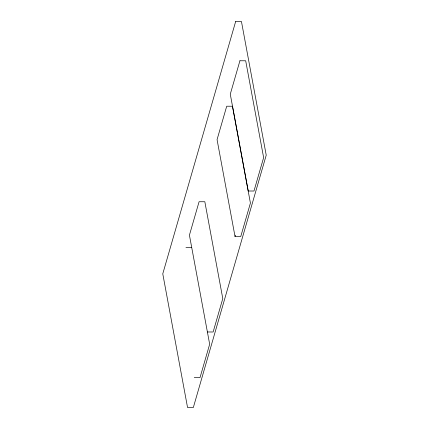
<?xml version="1.0" encoding="UTF-8"?>
<svg xmlns="http://www.w3.org/2000/svg" width="429" height="429" viewBox="0 0 429 429"><rect width="100%" height="100%" fill="white"/><g stroke="black" fill="none" stroke-linecap="round" stroke-linejoin="round"><path stroke-width="0.64" d="M235.012 236.459L217.063 139.623L226.716 106.22L232.475 106.226L250.418 203.062L240.771 236.465L235.012 236.459L235.382 235.172M185.955 247.361L191.715 247.367M207.373 331.976L213.133 331.987L222.785 298.584L204.837 201.748L199.077 201.743L189.425 235.146L209.663 344.203L200.016 377.6L194.257 377.595M235.682 21.45L162.773 273.82L187.559 407.545L193.318 407.55L266.227 155.18L241.441 21.455L235.682 21.45M239.924 60.773L230.276 94.176L248.219 191.007L253.979 191.018L263.631 157.615L245.683 60.779L239.924 60.773"/></g></svg>
